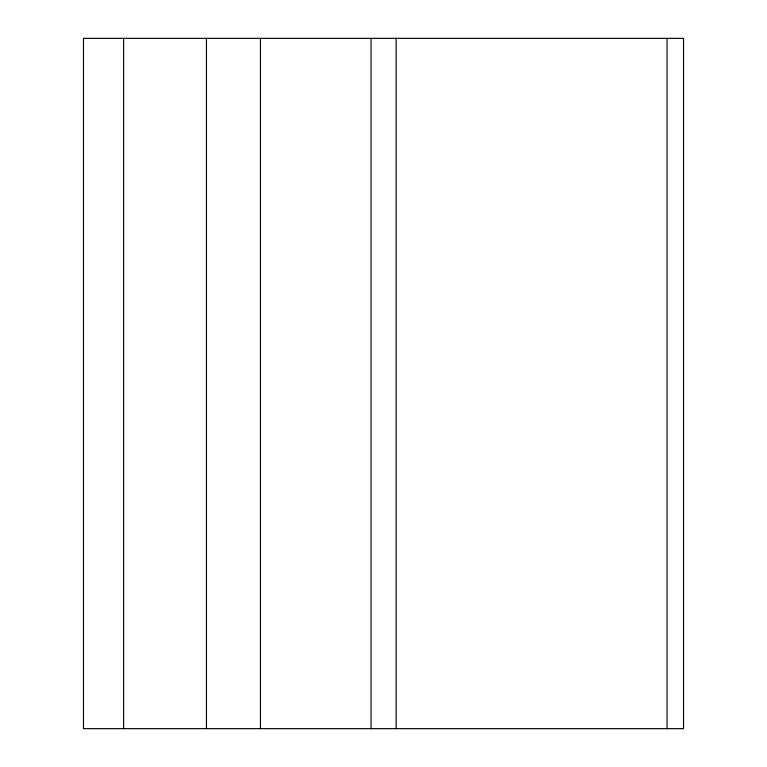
<?xml version="1.0" encoding="UTF-8"?>
<svg xmlns="http://www.w3.org/2000/svg" width="767" height="767" viewBox="0 0 767 767"><rect width="100%" height="100%" fill="white"/><g stroke="black" fill="none" stroke-linecap="round" stroke-linejoin="round"><path stroke-width="1.15" d="M667.031 38.35L667.031 728.65M396.127 38.35L396.127 728.65M371.027 38.35L371.027 728.65M260.454 38.35L260.454 728.65M206.457 38.35L206.457 728.65M123.602 38.35L123.602 728.65M683.531 556.075L683.531 728.65L83.469 728.65L83.469 38.35L683.531 38.35L683.531 556.075"/></g></svg>
